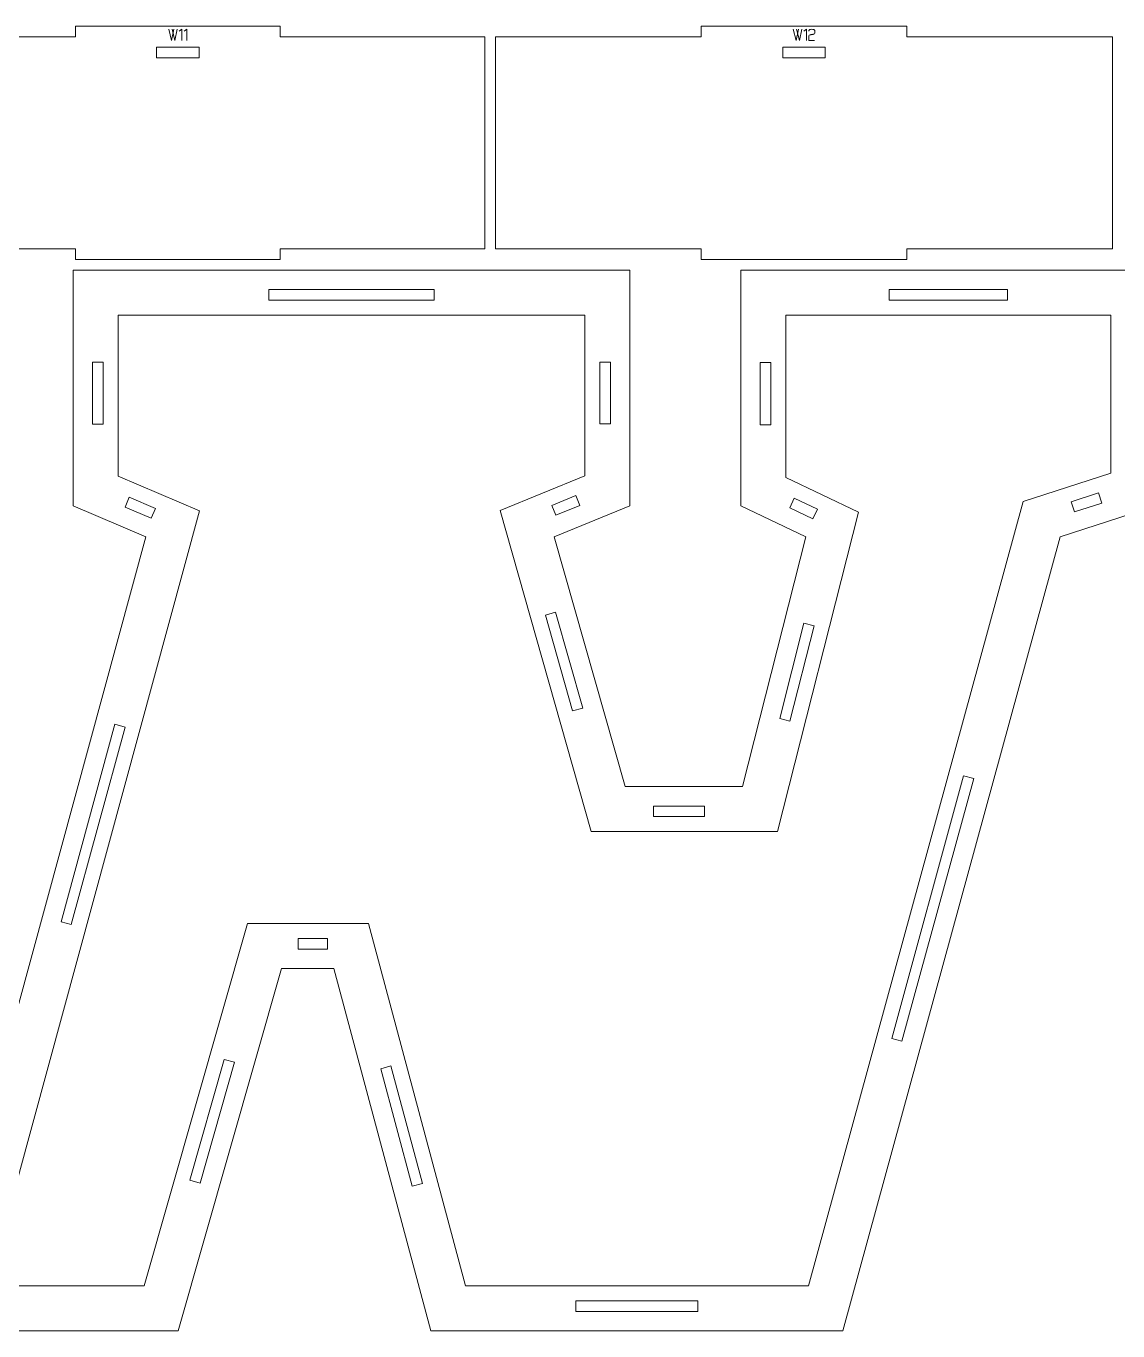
# Model space of a CAD drawing. Header units: centimetres. Extents: x -250 to 250, y -508 to 508.
# Drawn here: x 78.31 to 109.18, y -299.08 to -262.18 of the extents above; entities that cross this region are included whole.
import ezdxf

# ---------------------------------------------------------------- set-up
doc = ezdxf.new("R2010")
doc.units = ezdxf.units.CM
doc.header["$MEASUREMENT"] = 0
doc.layers.add('Capa 1', color=7, linetype='Continuous')

msp = doc.modelspace()

# ---------------------------------------------------------------- hatches: boundary and pattern name
at = {"layer": 'Capa 1', "true_color": 0x3e4095}
h = msp.add_hatch(color=175, dxfattribs=at)
edge = h.paths.add_edge_path()
edge.add_spline(control_points=[(82.3426, -262.27018), (82.3426, -262.27018), (82.42056, -262.58662), (82.42056, -262.58662), (82.42056, -262.58662), (82.4889, -262.27018), (82.4889, -262.27018), (82.4889, -262.27018), (82.4889, -262.27018), (82.4889, -262.27018), (82.4889, -262.27018), (82.42056, -262.58662), (82.42056, -262.58662), (82.42056, -262.58662), (82.3426, -262.27018), (82.3426, -262.27018)], knot_values=[0, 0, 0, 0, 0.2, 0.2, 0.2, 0.4, 0.4, 0.4, 0.6, 0.6, 0.6, 0.8, 0.8, 0.8, 1, 1, 1, 1], degree=3, periodic=1)
h = msp.add_hatch(color=175, dxfattribs=at)
edge = h.paths.add_edge_path()
edge.add_spline(control_points=[(82.43616, -262.27018), (82.43616, -262.27018), (82.51412, -262.58662), (82.51412, -262.58662), (82.51412, -262.58662), (82.58245, -262.27018), (82.58245, -262.27018), (82.58245, -262.27018), (82.58245, -262.27018), (82.58245, -262.27018), (82.58245, -262.27018), (82.51412, -262.58662), (82.51412, -262.58662), (82.51412, -262.58662), (82.43616, -262.27018), (82.43616, -262.27018)], knot_values=[0, 0, 0, 0, 0.2, 0.2, 0.2, 0.4, 0.4, 0.4, 0.6, 0.6, 0.6, 0.8, 0.8, 0.8, 1, 1, 1, 1], degree=3, periodic=1)
h = msp.add_hatch(color=175, dxfattribs=at)
edge = h.paths.add_edge_path()
edge.add_spline(control_points=[(82.71224, -262.26972), (82.71224, -262.26972), (82.63611, -262.32246), (82.63611, -262.32246), (82.63611, -262.32246), (82.71224, -262.26972), (82.71224, -262.26972), (82.71224, -262.26972), (82.71224, -262.58662), (82.71224, -262.58662), (82.71224, -262.58662), (82.71224, -262.26972), (82.71224, -262.26972)], knot_values=[0, 0, 0, 0, 0.25, 0.25, 0.25, 0.5, 0.5, 0.5, 0.75, 0.75, 0.75, 1, 1, 1, 1], degree=3, periodic=1)
h = msp.add_hatch(color=175, dxfattribs=at)
edge = h.paths.add_edge_path()
edge.add_spline(control_points=[(82.859, -262.26972), (82.859, -262.26972), (82.78287, -262.32246), (82.78287, -262.32246), (82.78287, -262.32246), (82.859, -262.26972), (82.859, -262.26972), (82.859, -262.26972), (82.859, -262.58662), (82.859, -262.58662), (82.859, -262.58662), (82.859, -262.26972), (82.859, -262.26972)], knot_values=[0, 0, 0, 0, 0.25, 0.25, 0.25, 0.5, 0.5, 0.5, 0.75, 0.75, 0.75, 1, 1, 1, 1], degree=3, periodic=1)
h = msp.add_hatch(color=175, dxfattribs=at)
edge = h.paths.add_edge_path()
edge.add_spline(control_points=[(100.00472, -262.27018), (100.00472, -262.27018), (100.08268, -262.58662), (100.08268, -262.58662), (100.08268, -262.58662), (100.15102, -262.27018), (100.15102, -262.27018), (100.15102, -262.27018), (100.15102, -262.27018), (100.15102, -262.27018), (100.15102, -262.27018), (100.08268, -262.58662), (100.08268, -262.58662), (100.08268, -262.58662), (100.00472, -262.27018), (100.00472, -262.27018)], knot_values=[0, 0, 0, 0, 0.2, 0.2, 0.2, 0.4, 0.4, 0.4, 0.6, 0.6, 0.6, 0.8, 0.8, 0.8, 1, 1, 1, 1], degree=3, periodic=1)
h = msp.add_hatch(color=175, dxfattribs=at)
edge = h.paths.add_edge_path()
edge.add_spline(control_points=[(100.09828, -262.27018), (100.09828, -262.27018), (100.17624, -262.58662), (100.17624, -262.58662), (100.17624, -262.58662), (100.24457, -262.27018), (100.24457, -262.27018), (100.24457, -262.27018), (100.24457, -262.27018), (100.24457, -262.27018), (100.24457, -262.27018), (100.17624, -262.58662), (100.17624, -262.58662), (100.17624, -262.58662), (100.09828, -262.27018), (100.09828, -262.27018)], knot_values=[0, 0, 0, 0, 0.2, 0.2, 0.2, 0.4, 0.4, 0.4, 0.6, 0.6, 0.6, 0.8, 0.8, 0.8, 1, 1, 1, 1], degree=3, periodic=1)
h = msp.add_hatch(color=175, dxfattribs=at)
edge = h.paths.add_edge_path()
edge.add_spline(control_points=[(100.37436, -262.26972), (100.37436, -262.26972), (100.29823, -262.32246), (100.29823, -262.32246), (100.29823, -262.32246), (100.37436, -262.26972), (100.37436, -262.26972), (100.37436, -262.26972), (100.37436, -262.58662), (100.37436, -262.58662), (100.37436, -262.58662), (100.37436, -262.26972), (100.37436, -262.26972)], knot_values=[0, 0, 0, 0, 0.25, 0.25, 0.25, 0.5, 0.5, 0.5, 0.75, 0.75, 0.75, 1, 1, 1, 1], degree=3, periodic=1)
h = msp.add_hatch(color=175, dxfattribs=at)
edge = h.paths.add_edge_path()
edge.add_spline(control_points=[(100.44453, -262.58662), (100.44453, -262.58662), (100.44453, -262.45408), (100.44453, -262.45408), (100.44545, -262.44216), (100.4563, -262.43299), (100.47709, -262.42657), (100.48565, -262.42595), (100.49383, -262.42496), (100.50163, -262.42358), (100.50942, -262.42221), (100.5173, -262.42076), (100.52525, -262.41923), (100.53992, -262.41678), (100.55116, -262.41479), (100.55895, -262.41327), (100.56675, -262.41174), (100.57432, -262.40975), (100.58166, -262.4073), (100.60061, -262.40027), (100.61009, -262.39125), (100.61009, -262.38025), (100.61009, -262.38025), (100.61009, -262.30549), (100.61009, -262.30549), (100.61009, -262.29571), (100.60222, -262.28738), (100.58647, -262.2805), (100.57073, -262.27362), (100.55108, -262.27018), (100.52754, -262.27018), (100.504, -262.27018), (100.48435, -262.27362), (100.46861, -262.2805), (100.45286, -262.28738), (100.44499, -262.29571), (100.44499, -262.30549), (100.44499, -262.30549), (100.44499, -262.32796), (100.44499, -262.32796), (100.44499, -262.32796), (100.44499, -262.30549), (100.44499, -262.30549), (100.44499, -262.29571), (100.45286, -262.28738), (100.46861, -262.2805), (100.48435, -262.27362), (100.504, -262.27018), (100.52754, -262.27018), (100.55108, -262.27018), (100.57073, -262.27362), (100.58647, -262.2805), (100.60222, -262.28738), (100.61009, -262.29571), (100.61009, -262.30549), (100.61009, -262.30549), (100.61009, -262.38025), (100.61009, -262.38025), (100.61009, -262.39125), (100.60061, -262.40027), (100.58166, -262.4073), (100.57432, -262.40975), (100.56675, -262.41174), (100.55895, -262.41327), (100.55116, -262.41479), (100.53992, -262.41678), (100.52525, -262.41923), (100.5173, -262.42076), (100.50942, -262.42221), (100.50163, -262.42358), (100.49383, -262.42496), (100.48565, -262.42595), (100.47709, -262.42657), (100.4563, -262.43299), (100.44545, -262.44216), (100.44453, -262.45408), (100.44453, -262.45408), (100.44453, -262.58662), (100.44453, -262.58662), (100.44453, -262.58662), (100.60138, -262.58662), (100.60138, -262.58662), (100.60138, -262.58662), (100.44453, -262.58662), (100.44453, -262.58662)], knot_values=[0, 0, 0, 0, 0.03571429, 0.03571429, 0.03571429, 0.07142857, 0.07142857, 0.07142857, 0.10714286, 0.10714286, 0.10714286, 0.14285714, 0.14285714, 0.14285714, 0.17857143, 0.17857143, 0.17857143, 0.21428571, 0.21428571, 0.21428571, 0.25, 0.25, 0.25, 0.28571429, 0.28571429, 0.28571429, 0.32142857, 0.32142857, 0.32142857, 0.35714286, 0.35714286, 0.35714286, 0.39285714, 0.39285714, 0.39285714, 0.42857143, 0.42857143, 0.42857143, 0.46428571, 0.46428571, 0.46428571, 0.5, 0.5, 0.5, 0.53571429, 0.53571429, 0.53571429, 0.57142857, 0.57142857, 0.57142857, 0.60714286, 0.60714286, 0.60714286, 0.64285714, 0.64285714, 0.64285714, 0.67857143, 0.67857143, 0.67857143, 0.71428571, 0.71428571, 0.71428571, 0.75, 0.75, 0.75, 0.78571429, 0.78571429, 0.78571429, 0.82142857, 0.82142857, 0.82142857, 0.85714286, 0.85714286, 0.85714286, 0.89285714, 0.89285714, 0.89285714, 0.92857143, 0.92857143, 0.92857143, 0.96428571, 0.96428571, 0.96428571, 1, 1, 1, 1], degree=3, periodic=1)

# ---------------------------------------------------------------- linework, layer by layer
at = {"layer": 'Capa 1', "color": 240, "lineweight": 20}
for points, knots in [([(73.91944, -262.48022), (73.91944, -262.48022), (73.91944, -268.48022), (73.91944, -268.48022), (73.91944, -268.48022), (79.70701, -268.48022), (79.70701, -268.48022), (79.70701, -268.48022), (79.70701, -268.78022), (79.70701, -268.78022), (79.70701, -268.78022), (85.49458, -268.78022), (85.49458, -268.78022), (85.49458, -268.78022), (85.49458, -268.48022), (85.49458, -268.48022), (85.49458, -268.48022), (91.28215, -268.48022), (91.28215, -268.48022), (91.28215, -268.48022), (91.28215, -262.48022), (91.28215, -262.48022), (91.28215, -262.48022), (85.49458, -262.48022), (85.49458, -262.48022), (85.49458, -262.48022), (85.49458, -262.18022), (85.49458, -262.18022), (85.49458, -262.18022), (79.70701, -262.18022), (79.70701, -262.18022), (79.70701, -262.18022), (79.70701, -262.48022), (79.70701, -262.48022), (79.70701, -262.48022), (73.91944, -262.48022), (73.91944, -262.48022)], [0, 0, 0, 0, 0.08333333, 0.08333333, 0.08333333, 0.16666667, 0.16666667, 0.16666667, 0.25, 0.25, 0.25, 0.33333333, 0.33333333, 0.33333333, 0.41666667, 0.41666667, 0.41666667, 0.5, 0.5, 0.5, 0.58333333, 0.58333333, 0.58333333, 0.66666667, 0.66666667, 0.66666667, 0.75, 0.75, 0.75, 0.83333333, 0.83333333, 0.83333333, 0.91666667, 0.91666667, 0.91666667, 1, 1, 1, 1]), ([(91.58215, -262.48022), (91.58215, -262.48022), (91.58215, -268.48022), (91.58215, -268.48022), (91.58215, -268.48022), (97.39899, -268.48022), (97.39899, -268.48022), (97.39899, -268.48022), (97.39899, -268.78022), (97.39899, -268.78022), (97.39899, -268.78022), (103.21582, -268.78022), (103.21582, -268.78022), (103.21582, -268.78022), (103.21582, -268.48022), (103.21582, -268.48022), (103.21582, -268.48022), (109.03266, -268.48022), (109.03266, -268.48022), (109.03266, -268.48022), (109.03266, -262.48022), (109.03266, -262.48022), (109.03266, -262.48022), (103.21582, -262.48022), (103.21582, -262.48022), (103.21582, -262.48022), (103.21582, -262.18022), (103.21582, -262.18022), (103.21582, -262.18022), (97.39899, -262.18022), (97.39899, -262.18022), (97.39899, -262.18022), (97.39899, -262.48022), (97.39899, -262.48022), (97.39899, -262.48022), (91.58215, -262.48022), (91.58215, -262.48022)], [0, 0, 0, 0, 0.08333333, 0.08333333, 0.08333333, 0.16666667, 0.16666667, 0.16666667, 0.25, 0.25, 0.25, 0.33333333, 0.33333333, 0.33333333, 0.41666667, 0.41666667, 0.41666667, 0.5, 0.5, 0.5, 0.58333333, 0.58333333, 0.58333333, 0.66666667, 0.66666667, 0.66666667, 0.75, 0.75, 0.75, 0.83333333, 0.83333333, 0.83333333, 0.91666667, 0.91666667, 0.91666667, 1, 1, 1, 1]), ([(82.0008, -263.08), (82.0008, -263.08), (83.2008, -263.08), (83.2008, -263.08), (83.2008, -263.08), (83.2008, -262.78), (83.2008, -262.78), (83.2008, -262.78), (82.0008, -262.78), (82.0008, -262.78), (82.0008, -262.78), (82.0008, -263.08), (82.0008, -263.08)], [0, 0, 0, 0, 0.25, 0.25, 0.25, 0.5, 0.5, 0.5, 0.75, 0.75, 0.75, 1, 1, 1, 1]), ([(99.70741, -263.08), (99.70741, -263.08), (100.90741, -263.08), (100.90741, -263.08), (100.90741, -263.08), (100.90741, -262.78), (100.90741, -262.78), (100.90741, -262.78), (99.70741, -262.78), (99.70741, -262.78), (99.70741, -262.78), (99.70741, -263.08), (99.70741, -263.08)], [0, 0, 0, 0, 0.25, 0.25, 0.25, 0.5, 0.5, 0.5, 0.75, 0.75, 0.75, 1, 1, 1, 1])]:
    msp.add_open_spline(points, degree=3, knots=knots, dxfattribs=at)
at = {"layer": 'Capa 1', "color": 114, "lineweight": 9}
for points, knots in [([(82.3426, -262.27018), (82.3426, -262.27018), (82.42056, -262.58662), (82.42056, -262.58662), (82.42056, -262.58662), (82.4889, -262.27018), (82.4889, -262.27018), (82.4889, -262.27018), (82.4889, -262.27018), (82.4889, -262.27018), (82.4889, -262.27018), (82.42056, -262.58662), (82.42056, -262.58662), (82.42056, -262.58662), (82.3426, -262.27018), (82.3426, -262.27018)], [0, 0, 0, 0, 0.2, 0.2, 0.2, 0.4, 0.4, 0.4, 0.6, 0.6, 0.6, 0.8, 0.8, 0.8, 1, 1, 1, 1]), ([(82.43616, -262.27018), (82.43616, -262.27018), (82.51412, -262.58662), (82.51412, -262.58662), (82.51412, -262.58662), (82.58245, -262.27018), (82.58245, -262.27018), (82.58245, -262.27018), (82.58245, -262.27018), (82.58245, -262.27018), (82.58245, -262.27018), (82.51412, -262.58662), (82.51412, -262.58662), (82.51412, -262.58662), (82.43616, -262.27018), (82.43616, -262.27018)], [0, 0, 0, 0, 0.2, 0.2, 0.2, 0.4, 0.4, 0.4, 0.6, 0.6, 0.6, 0.8, 0.8, 0.8, 1, 1, 1, 1]), ([(82.71224, -262.26972), (82.71224, -262.26972), (82.63611, -262.32246), (82.63611, -262.32246), (82.63611, -262.32246), (82.71224, -262.26972), (82.71224, -262.26972), (82.71224, -262.26972), (82.71224, -262.58662), (82.71224, -262.58662), (82.71224, -262.58662), (82.71224, -262.26972), (82.71224, -262.26972)], [0, 0, 0, 0, 0.25, 0.25, 0.25, 0.5, 0.5, 0.5, 0.75, 0.75, 0.75, 1, 1, 1, 1]), ([(82.859, -262.26972), (82.859, -262.26972), (82.78287, -262.32246), (82.78287, -262.32246), (82.78287, -262.32246), (82.859, -262.26972), (82.859, -262.26972), (82.859, -262.26972), (82.859, -262.58662), (82.859, -262.58662), (82.859, -262.58662), (82.859, -262.26972), (82.859, -262.26972)], [0, 0, 0, 0, 0.25, 0.25, 0.25, 0.5, 0.5, 0.5, 0.75, 0.75, 0.75, 1, 1, 1, 1]), ([(100.00472, -262.27018), (100.00472, -262.27018), (100.08268, -262.58662), (100.08268, -262.58662), (100.08268, -262.58662), (100.15102, -262.27018), (100.15102, -262.27018), (100.15102, -262.27018), (100.15102, -262.27018), (100.15102, -262.27018), (100.15102, -262.27018), (100.08268, -262.58662), (100.08268, -262.58662), (100.08268, -262.58662), (100.00472, -262.27018), (100.00472, -262.27018)], [0, 0, 0, 0, 0.2, 0.2, 0.2, 0.4, 0.4, 0.4, 0.6, 0.6, 0.6, 0.8, 0.8, 0.8, 1, 1, 1, 1]), ([(100.09828, -262.27018), (100.09828, -262.27018), (100.17624, -262.58662), (100.17624, -262.58662), (100.17624, -262.58662), (100.24457, -262.27018), (100.24457, -262.27018), (100.24457, -262.27018), (100.24457, -262.27018), (100.24457, -262.27018), (100.24457, -262.27018), (100.17624, -262.58662), (100.17624, -262.58662), (100.17624, -262.58662), (100.09828, -262.27018), (100.09828, -262.27018)], [0, 0, 0, 0, 0.2, 0.2, 0.2, 0.4, 0.4, 0.4, 0.6, 0.6, 0.6, 0.8, 0.8, 0.8, 1, 1, 1, 1]), ([(100.37436, -262.26972), (100.37436, -262.26972), (100.29823, -262.32246), (100.29823, -262.32246), (100.29823, -262.32246), (100.37436, -262.26972), (100.37436, -262.26972), (100.37436, -262.26972), (100.37436, -262.58662), (100.37436, -262.58662), (100.37436, -262.58662), (100.37436, -262.26972), (100.37436, -262.26972)], [0, 0, 0, 0, 0.25, 0.25, 0.25, 0.5, 0.5, 0.5, 0.75, 0.75, 0.75, 1, 1, 1, 1]), ([(100.44453, -262.58662), (100.44453, -262.58662), (100.44453, -262.45408), (100.44453, -262.45408), (100.44545, -262.44216), (100.4563, -262.43299), (100.47709, -262.42657), (100.48565, -262.42595), (100.49383, -262.42496), (100.50163, -262.42358), (100.50942, -262.42221), (100.5173, -262.42076), (100.52525, -262.41923), (100.53992, -262.41678), (100.55116, -262.41479), (100.55895, -262.41327), (100.56675, -262.41174), (100.57432, -262.40975), (100.58166, -262.4073), (100.60061, -262.40027), (100.61009, -262.39125), (100.61009, -262.38025), (100.61009, -262.38025), (100.61009, -262.30549), (100.61009, -262.30549), (100.61009, -262.29571), (100.60222, -262.28738), (100.58647, -262.2805), (100.57073, -262.27362), (100.55108, -262.27018), (100.52754, -262.27018), (100.504, -262.27018), (100.48435, -262.27362), (100.46861, -262.2805), (100.45286, -262.28738), (100.44499, -262.29571), (100.44499, -262.30549), (100.44499, -262.30549), (100.44499, -262.32796), (100.44499, -262.32796), (100.44499, -262.32796), (100.44499, -262.30549), (100.44499, -262.30549), (100.44499, -262.29571), (100.45286, -262.28738), (100.46861, -262.2805), (100.48435, -262.27362), (100.504, -262.27018), (100.52754, -262.27018), (100.55108, -262.27018), (100.57073, -262.27362), (100.58647, -262.2805), (100.60222, -262.28738), (100.61009, -262.29571), (100.61009, -262.30549), (100.61009, -262.30549), (100.61009, -262.38025), (100.61009, -262.38025), (100.61009, -262.39125), (100.60061, -262.40027), (100.58166, -262.4073), (100.57432, -262.40975), (100.56675, -262.41174), (100.55895, -262.41327), (100.55116, -262.41479), (100.53992, -262.41678), (100.52525, -262.41923), (100.5173, -262.42076), (100.50942, -262.42221), (100.50163, -262.42358), (100.49383, -262.42496), (100.48565, -262.42595), (100.47709, -262.42657), (100.4563, -262.43299), (100.44545, -262.44216), (100.44453, -262.45408), (100.44453, -262.45408), (100.44453, -262.58662), (100.44453, -262.58662), (100.44453, -262.58662), (100.60138, -262.58662), (100.60138, -262.58662), (100.60138, -262.58662), (100.44453, -262.58662), (100.44453, -262.58662)], [0, 0, 0, 0, 0.03571429, 0.03571429, 0.03571429, 0.07142857, 0.07142857, 0.07142857, 0.10714286, 0.10714286, 0.10714286, 0.14285714, 0.14285714, 0.14285714, 0.17857143, 0.17857143, 0.17857143, 0.21428571, 0.21428571, 0.21428571, 0.25, 0.25, 0.25, 0.28571429, 0.28571429, 0.28571429, 0.32142857, 0.32142857, 0.32142857, 0.35714286, 0.35714286, 0.35714286, 0.39285714, 0.39285714, 0.39285714, 0.42857143, 0.42857143, 0.42857143, 0.46428571, 0.46428571, 0.46428571, 0.5, 0.5, 0.5, 0.53571429, 0.53571429, 0.53571429, 0.57142857, 0.57142857, 0.57142857, 0.60714286, 0.60714286, 0.60714286, 0.64285714, 0.64285714, 0.64285714, 0.67857143, 0.67857143, 0.67857143, 0.71428571, 0.71428571, 0.71428571, 0.75, 0.75, 0.75, 0.78571429, 0.78571429, 0.78571429, 0.82142857, 0.82142857, 0.82142857, 0.85714286, 0.85714286, 0.85714286, 0.89285714, 0.89285714, 0.89285714, 0.92857143, 0.92857143, 0.92857143, 0.96428571, 0.96428571, 0.96428571, 1, 1, 1, 1])]:
    msp.add_open_spline(points, degree=3, knots=knots, dxfattribs=at)
at = {"layer": 'Capa 1', "color": 240, "lineweight": 9}
for points, knots in [([(98.52311, -269.08022), (98.52311, -269.08022), (110.25274, -269.08022), (110.25274, -269.08022), (110.25274, -269.08022), (110.25274, -275.75172), (110.25274, -275.75172), (110.25274, -275.75172), (107.54926, -276.62381), (107.54926, -276.62381), (107.54926, -276.62381), (101.40101, -299.08017), (101.40101, -299.08017), (101.40101, -299.08017), (89.75859, -299.08017), (89.75859, -299.08017), (89.75859, -299.08017), (87.0115, -288.83309), (87.0115, -288.83309), (87.0115, -288.83309), (85.52895, -288.83309), (85.52895, -288.83309), (85.52895, -288.83309), (82.60744, -299.08017), (82.60744, -299.08017), (82.60744, -299.08017), (70.26735, -299.08017), (70.26735, -299.08017), (70.26735, -299.08017), (64.51155, -276.62381), (64.51155, -276.62381), (64.51155, -276.62381), (61.85167, -275.75172), (61.85167, -275.75172), (61.85167, -275.75172), (61.85167, -269.08022), (61.85167, -269.08022), (61.85167, -269.08022), (76.5028, -269.08022), (76.5028, -269.08022), (76.5028, -269.08022), (76.5028, -275.62091), (76.5028, -275.62091), (76.5028, -275.62091), (74.49699, -276.62381), (74.49699, -276.62381), (74.49699, -276.62381), (78.07257, -289.92321), (78.07257, -289.92321), (78.07257, -289.92321), (81.69175, -276.62381), (81.69175, -276.62381), (81.69175, -276.62381), (79.64233, -275.75172), (79.64233, -275.75172), (79.64233, -275.75172), (79.64233, -269.08022), (79.64233, -269.08022), (79.64233, -269.08022), (95.38358, -269.08022), (95.38358, -269.08022), (95.38358, -269.08022), (95.38358, -275.75172), (95.38358, -275.75172), (95.38358, -275.75172), (93.24696, -276.62381), (93.24696, -276.62381), (93.24696, -276.62381), (95.25277, -283.68775), (95.25277, -283.68775), (95.25277, -283.68775), (98.56672, -283.68775), (98.56672, -283.68775), (98.56672, -283.68775), (100.3545, -276.62381), (100.3545, -276.62381), (100.3545, -276.62381), (98.52311, -275.75172), (98.52311, -275.75172), (98.52311, -275.75172), (98.52311, -269.08022), (98.52311, -269.08022)], [0, 0, 0, 0, 0.03703704, 0.03703704, 0.03703704, 0.07407407, 0.07407407, 0.07407407, 0.11111111, 0.11111111, 0.11111111, 0.14814815, 0.14814815, 0.14814815, 0.18518519, 0.18518519, 0.18518519, 0.22222222, 0.22222222, 0.22222222, 0.25925926, 0.25925926, 0.25925926, 0.2962963, 0.2962963, 0.2962963, 0.33333333, 0.33333333, 0.33333333, 0.37037037, 0.37037037, 0.37037037, 0.40740741, 0.40740741, 0.40740741, 0.44444444, 0.44444444, 0.44444444, 0.48148148, 0.48148148, 0.48148148, 0.51851852, 0.51851852, 0.51851852, 0.55555556, 0.55555556, 0.55555556, 0.59259259, 0.59259259, 0.59259259, 0.62962963, 0.62962963, 0.62962963, 0.66666667, 0.66666667, 0.66666667, 0.7037037, 0.7037037, 0.7037037, 0.74074074, 0.74074074, 0.74074074, 0.77777778, 0.77777778, 0.77777778, 0.81481481, 0.81481481, 0.81481481, 0.85185185, 0.85185185, 0.85185185, 0.88888889, 0.88888889, 0.88888889, 0.92592593, 0.92592593, 0.92592593, 0.96296296, 0.96296296, 0.96296296, 1, 1, 1, 1]), ([(85.17226, -269.92875), (85.17226, -269.92875), (89.85365, -269.92875), (89.85365, -269.92875), (89.85365, -269.92875), (89.85365, -269.62875), (89.85365, -269.62875), (89.85365, -269.62875), (85.17226, -269.62875), (85.17226, -269.62875), (85.17226, -269.62875), (85.17226, -269.92875), (85.17226, -269.92875)], [0, 0, 0, 0, 0.25, 0.25, 0.25, 0.5, 0.5, 0.5, 0.75, 0.75, 0.75, 1, 1, 1, 1]), ([(102.71583, -269.92875), (102.71583, -269.92875), (106.06002, -269.92875), (106.06002, -269.92875), (106.06002, -269.92875), (106.06002, -269.62875), (106.06002, -269.62875), (106.06002, -269.62875), (102.71583, -269.62875), (102.71583, -269.62875), (102.71583, -269.62875), (102.71583, -269.92875), (102.71583, -269.92875)], [0, 0, 0, 0, 0.25, 0.25, 0.25, 0.5, 0.5, 0.5, 0.75, 0.75, 0.75, 1, 1, 1, 1]), ([(99.7959, -270.35301), (99.7959, -270.35301), (99.7959, -274.94808), (99.7959, -274.94808), (99.7959, -274.94808), (101.84462, -275.92366), (101.84462, -275.92366), (101.84462, -275.92366), (99.55752, -284.96054), (99.55752, -284.96054), (99.55752, -284.96054), (94.29107, -284.96054), (94.29107, -284.96054), (94.29107, -284.96054), (91.71146, -275.87582), (91.71146, -275.87582), (91.71146, -275.87582), (94.11079, -274.8965), (94.11079, -274.8965), (94.11079, -274.8965), (94.11079, -270.35301), (94.11079, -270.35301), (94.11079, -270.35301), (80.91512, -270.35301), (80.91512, -270.35301), (80.91512, -270.35301), (80.91512, -274.9101), (80.91512, -274.9101), (80.91512, -274.9101), (83.21129, -275.88718), (83.21129, -275.88718), (83.21129, -275.88718), (78.06512, -294.79778), (78.06512, -294.79778), (78.06512, -294.79778), (72.99793, -275.95031), (72.99793, -275.95031), (72.99793, -275.95031), (75.23001, -274.83428), (75.23001, -274.83428), (75.23001, -274.83428), (75.23001, -270.35301), (75.23001, -270.35301), (75.23001, -270.35301), (63.12446, -270.35301), (63.12446, -270.35301), (63.12446, -270.35301), (63.12446, -274.82957), (63.12446, -274.82957), (63.12446, -274.82957), (65.57122, -275.63179), (65.57122, -275.63179), (65.57122, -275.63179), (71.25505, -297.80738), (71.25505, -297.80738), (71.25505, -297.80738), (81.64681, -297.80738), (81.64681, -297.80738), (81.64681, -297.80738), (84.56832, -287.5603), (84.56832, -287.5603), (84.56832, -287.5603), (87.98802, -287.5603), (87.98802, -287.5603), (87.98802, -287.5603), (90.73511, -297.80738), (90.73511, -297.80738), (90.73511, -297.80738), (100.42985, -297.80738), (100.42985, -297.80738), (100.42985, -297.80738), (106.50342, -275.62381), (106.50342, -275.62381), (106.50342, -275.62381), (108.97995, -274.82492), (108.97995, -274.82492), (108.97995, -274.82492), (108.97995, -270.35301), (108.97995, -270.35301), (108.97995, -270.35301), (99.7959, -270.35301), (99.7959, -270.35301)], [0, 0, 0, 0, 0.03703704, 0.03703704, 0.03703704, 0.07407407, 0.07407407, 0.07407407, 0.11111111, 0.11111111, 0.11111111, 0.14814815, 0.14814815, 0.14814815, 0.18518519, 0.18518519, 0.18518519, 0.22222222, 0.22222222, 0.22222222, 0.25925926, 0.25925926, 0.25925926, 0.2962963, 0.2962963, 0.2962963, 0.33333333, 0.33333333, 0.33333333, 0.37037037, 0.37037037, 0.37037037, 0.40740741, 0.40740741, 0.40740741, 0.44444444, 0.44444444, 0.44444444, 0.48148148, 0.48148148, 0.48148148, 0.51851852, 0.51851852, 0.51851852, 0.55555556, 0.55555556, 0.55555556, 0.59259259, 0.59259259, 0.59259259, 0.62962963, 0.62962963, 0.62962963, 0.66666667, 0.66666667, 0.66666667, 0.7037037, 0.7037037, 0.7037037, 0.74074074, 0.74074074, 0.74074074, 0.77777778, 0.77777778, 0.77777778, 0.81481481, 0.81481481, 0.81481481, 0.85185185, 0.85185185, 0.85185185, 0.88888889, 0.88888889, 0.88888889, 0.92592593, 0.92592593, 0.92592593, 0.96296296, 0.96296296, 0.96296296, 1, 1, 1, 1]), ([(80.49086, -273.43668), (80.49086, -273.43668), (80.49086, -271.68271), (80.49086, -271.68271), (80.49086, -271.68271), (80.19086, -271.68271), (80.19086, -271.68271), (80.19086, -271.68271), (80.19086, -273.43668), (80.19086, -273.43668), (80.19086, -273.43668), (80.49086, -273.43668), (80.49086, -273.43668)], [0, 0, 0, 0, 0.25, 0.25, 0.25, 0.5, 0.5, 0.5, 0.75, 0.75, 0.75, 1, 1, 1, 1]), ([(94.53505, -271.67969), (94.53505, -271.67969), (94.53505, -273.43063), (94.53505, -273.43063), (94.53505, -273.43063), (94.83505, -273.43063), (94.83505, -273.43063), (94.83505, -273.43063), (94.83505, -271.67969), (94.83505, -271.67969), (94.83505, -271.67969), (94.53505, -271.67969), (94.53505, -271.67969)], [0, 0, 0, 0, 0.25, 0.25, 0.25, 0.5, 0.5, 0.5, 0.75, 0.75, 0.75, 1, 1, 1, 1]), ([(99.37164, -273.45356), (99.37164, -273.45356), (99.37164, -271.69115), (99.37164, -271.69115), (99.37164, -271.69115), (99.07164, -271.69115), (99.07164, -271.69115), (99.07164, -271.69115), (99.07164, -273.45356), (99.07164, -273.45356), (99.07164, -273.45356), (99.37164, -273.45356), (99.37164, -273.45356)], [0, 0, 0, 0, 0.25, 0.25, 0.25, 0.5, 0.5, 0.5, 0.75, 0.75, 0.75, 1, 1, 1, 1]), ([(81.96681, -275.81869), (81.96681, -275.81869), (81.22883, -275.50467), (81.22883, -275.50467), (81.22883, -275.50467), (81.11137, -275.78071), (81.11137, -275.78071), (81.11137, -275.78071), (81.84934, -276.09474), (81.84934, -276.09474), (81.84934, -276.09474), (81.96681, -275.81869), (81.96681, -275.81869)], [0, 0, 0, 0, 0.25, 0.25, 0.25, 0.5, 0.5, 0.5, 0.75, 0.75, 0.75, 1, 1, 1, 1]), ([(93.85648, -275.45854), (93.85648, -275.45854), (93.17791, -275.7355), (93.17791, -275.7355), (93.17791, -275.7355), (93.29128, -276.01326), (93.29128, -276.01326), (93.29128, -276.01326), (93.96985, -275.73629), (93.96985, -275.73629), (93.96985, -275.73629), (93.85648, -275.45854), (93.85648, -275.45854)], [0, 0, 0, 0, 0.25, 0.25, 0.25, 0.5, 0.5, 0.5, 0.75, 0.75, 0.75, 1, 1, 1, 1]), ([(100.68916, -275.84335), (100.68916, -275.84335), (100.0304, -275.52965), (100.0304, -275.52965), (100.0304, -275.52965), (99.90142, -275.80051), (99.90142, -275.80051), (99.90142, -275.80051), (100.56018, -276.11421), (100.56018, -276.11421), (100.56018, -276.11421), (100.68916, -275.84335), (100.68916, -275.84335)], [0, 0, 0, 0, 0.25, 0.25, 0.25, 0.5, 0.5, 0.5, 0.75, 0.75, 0.75, 1, 1, 1, 1]), ([(108.63313, -275.38259), (108.63313, -275.38259), (107.86205, -275.63133), (107.86205, -275.63133), (107.86205, -275.63133), (107.95415, -275.91684), (107.95415, -275.91684), (107.95415, -275.91684), (108.72523, -275.6681), (108.72523, -275.6681), (108.72523, -275.6681), (108.63313, -275.38259), (108.63313, -275.38259)], [0, 0, 0, 0, 0.25, 0.25, 0.25, 0.5, 0.5, 0.5, 0.75, 0.75, 0.75, 1, 1, 1, 1]), ([(92.99313, -278.83631), (92.99313, -278.83631), (93.76297, -281.54749), (93.76297, -281.54749), (93.76297, -281.54749), (94.05156, -281.46554), (94.05156, -281.46554), (94.05156, -281.46554), (93.28172, -278.75437), (93.28172, -278.75437), (93.28172, -278.75437), (92.99313, -278.83631), (92.99313, -278.83631)], [0, 0, 0, 0, 0.25, 0.25, 0.25, 0.5, 0.5, 0.5, 0.75, 0.75, 0.75, 1, 1, 1, 1]), ([(99.91008, -281.83828), (99.91008, -281.83828), (100.5929, -279.14027), (100.5929, -279.14027), (100.5929, -279.14027), (100.30207, -279.06667), (100.30207, -279.06667), (100.30207, -279.06667), (99.61925, -281.76467), (99.61925, -281.76467), (99.61925, -281.76467), (99.91008, -281.83828), (99.91008, -281.83828)], [0, 0, 0, 0, 0.25, 0.25, 0.25, 0.5, 0.5, 0.5, 0.75, 0.75, 0.75, 1, 1, 1, 1]), ([(79.58732, -287.58846), (79.58732, -287.58846), (81.10703, -282.00398), (81.10703, -282.00398), (81.10703, -282.00398), (80.81756, -281.9252), (80.81756, -281.9252), (80.81756, -281.9252), (79.29785, -287.50968), (79.29785, -287.50968), (79.29785, -287.50968), (79.58732, -287.58846), (79.58732, -287.58846)], [0, 0, 0, 0, 0.25, 0.25, 0.25, 0.5, 0.5, 0.5, 0.75, 0.75, 0.75, 1, 1, 1, 1]), ([(104.81921, -283.38197), (104.81921, -283.38197), (102.78639, -290.80681), (102.78639, -290.80681), (102.78639, -290.80681), (103.07574, -290.88603), (103.07574, -290.88603), (103.07574, -290.88603), (105.10856, -283.46119), (105.10856, -283.46119), (105.10856, -283.46119), (104.81921, -283.38197), (104.81921, -283.38197)], [0, 0, 0, 0, 0.25, 0.25, 0.25, 0.5, 0.5, 0.5, 0.75, 0.75, 0.75, 1, 1, 1, 1]), ([(96.05323, -284.53628), (96.05323, -284.53628), (97.49483, -284.53628), (97.49483, -284.53628), (97.49483, -284.53628), (97.49483, -284.23628), (97.49483, -284.23628), (97.49483, -284.23628), (96.05323, -284.23628), (96.05323, -284.23628), (96.05323, -284.23628), (96.05323, -284.53628), (96.05323, -284.53628)], [0, 0, 0, 0, 0.25, 0.25, 0.25, 0.5, 0.5, 0.5, 0.75, 0.75, 0.75, 1, 1, 1, 1]), ([(86.83402, -287.98456), (86.83402, -287.98456), (86.00553, -287.98456), (86.00553, -287.98456), (86.00553, -287.98456), (86.00553, -288.28456), (86.00553, -288.28456), (86.00553, -288.28456), (86.83402, -288.28456), (86.83402, -288.28456), (86.83402, -288.28456), (86.83402, -287.98456), (86.83402, -287.98456)], [0, 0, 0, 0, 0.25, 0.25, 0.25, 0.5, 0.5, 0.5, 0.75, 0.75, 0.75, 1, 1, 1, 1]), ([(83.91469, -291.40025), (83.91469, -291.40025), (82.94086, -294.81595), (82.94086, -294.81595), (82.94086, -294.81595), (83.22936, -294.8982), (83.22936, -294.8982), (83.22936, -294.8982), (84.2032, -291.48251), (84.2032, -291.48251), (84.2032, -291.48251), (83.91469, -291.40025), (83.91469, -291.40025)], [0, 0, 0, 0, 0.25, 0.25, 0.25, 0.5, 0.5, 0.5, 0.75, 0.75, 0.75, 1, 1, 1, 1]), ([(89.51891, -294.90924), (89.51891, -294.90924), (88.62823, -291.58684), (88.62823, -291.58684), (88.62823, -291.58684), (88.33846, -291.66453), (88.33846, -291.66453), (88.33846, -291.66453), (89.22915, -294.98692), (89.22915, -294.98692), (89.22915, -294.98692), (89.51891, -294.90924), (89.51891, -294.90924)], [0, 0, 0, 0, 0.25, 0.25, 0.25, 0.5, 0.5, 0.5, 0.75, 0.75, 0.75, 1, 1, 1, 1]), ([(97.30558, -298.23164), (97.30558, -298.23164), (93.85759, -298.23164), (93.85759, -298.23164), (93.85759, -298.23164), (93.85759, -298.53164), (93.85759, -298.53164), (93.85759, -298.53164), (97.30558, -298.53164), (97.30558, -298.53164), (97.30558, -298.53164), (97.30558, -298.23164), (97.30558, -298.23164)], [0, 0, 0, 0, 0.25, 0.25, 0.25, 0.5, 0.5, 0.5, 0.75, 0.75, 0.75, 1, 1, 1, 1])]:
    msp.add_open_spline(points, degree=3, knots=knots, dxfattribs=at)

doc.saveas('drawing.dxf')
